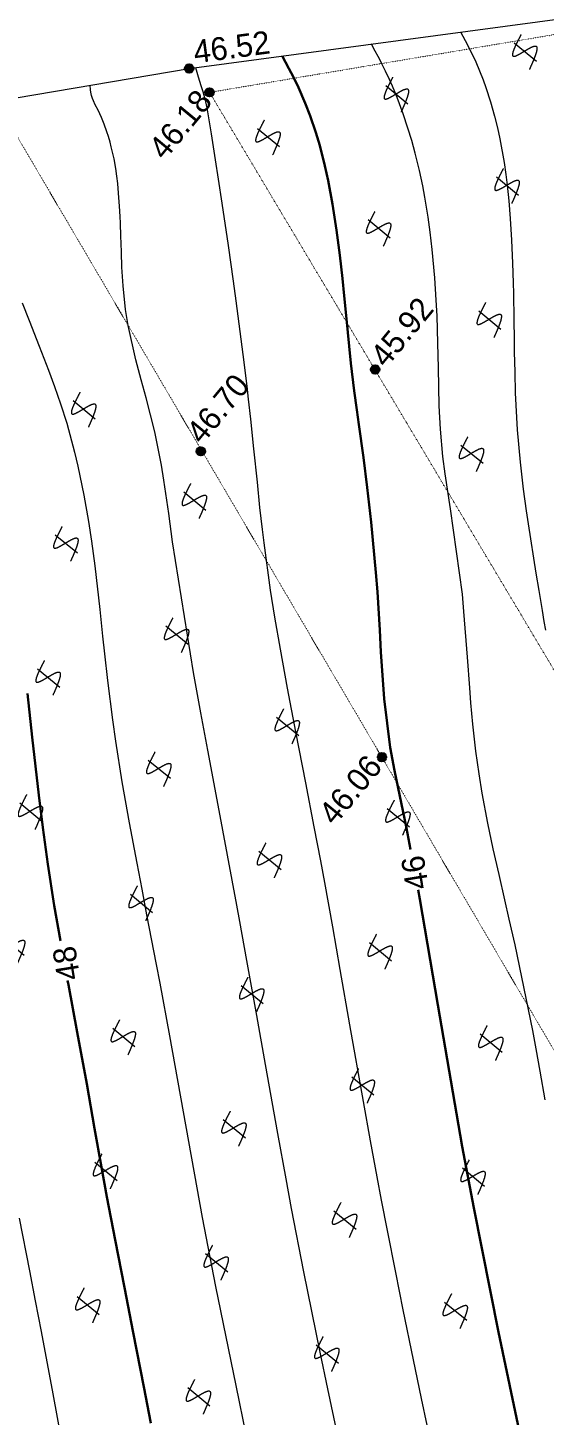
# Model space of a CAD drawing. Header units: millimetres. Extents: x -2893842 to -949497, y -1203244 to 262218.
# Drawn here: x -2164803 to -2146808, y -608592 to -560201 of the extents above; entities that cross this region are included whole.
import ezdxf

# ---------------------------------------------------------------- set-up
doc = ezdxf.new("R2010")
doc.units = ezdxf.units.MM
doc.linetypes.add('g5_366', pattern=[0.85, 0.1, -0.75])
doc.layers.get('0').update_dxf_attribs({"lineweight": 5})
for name, color, linetype in [('!!!_ Размеры', 7, 'Continuous'), ('10_Границы покрытий и угодий', 253, 'Continuous'), ('13_Растительность', 253, 'Continuous'), ('19_Горизонтали', 253, 'Continuous'), ('61_Отметки высоты поверхности', 253, 'Continuous')]:
    doc.layers.add(name, color=color, linetype=linetype)
doc.styles.add('LIKE17', font='d431.shx')
doc.styles.add('LIKE36', font='pragmai.shx')

# ---------------------------------------------------------------- blocks, each defined once
blk = doc.blocks.new('g5_411')
at = {"color": 0, "linetype": 'Continuous', "lineweight": 15}
for points in [[(0.375, 1), (0.365, 0.998), (0.355, 0.996), (0.346, 0.994), (0.336, 0.991), (0.326, 0.989), (0.316, 0.987), (0.307, 0.985), (0.297, 0.983), (0.287, 0.981), (0.277, 0.979), (0.268, 0.976), (0.258, 0.974), (0.248, 0.972), (0.238, 0.97), (0.228, 0.968), (0.219, 0.966), (0.209, 0.963), (0.199, 0.961), (0.189, 0.959), (0.18, 0.957), (0.17, 0.955), (0.16, 0.952), (0.15, 0.95), (0.141, 0.948), (0.131, 0.946), (0.121, 0.943), (0.111, 0.941), (0.102, 0.939), (0.092, 0.937), (0.082, 0.934), (0.073, 0.932), (0.063, 0.93), (0.053, 0.927), (0.043, 0.925), (0.034, 0.923), (0.024, 0.92), (0.014, 0.918), (0.005, 0.915), (-0.005, 0.913), (-0.015, 0.911), (-0.025, 0.908), (-0.034, 0.906), (-0.044, 0.903), (-0.054, 0.901), (-0.063, 0.898), (-0.073, 0.895), (-0.083, 0.893), (-0.092, 0.89), (-0.102, 0.887), (-0.111, 0.885), (-0.121, 0.882), (-0.131, 0.879), (-0.14, 0.876), (-0.15, 0.873), (-0.159, 0.87), (-0.169, 0.867), (-0.178, 0.864), (-0.188, 0.861), (-0.197, 0.858), (-0.207, 0.855), (-0.216, 0.852), (-0.226, 0.849), (-0.235, 0.845), (-0.245, 0.842), (-0.254, 0.838), (-0.263, 0.834), (-0.272, 0.831), (-0.282, 0.827), (-0.291, 0.823), (-0.3, 0.818), (-0.309, 0.814), (-0.318, 0.809), (-0.327, 0.805), (-0.335, 0.799), (-0.344, 0.794), (-0.352, 0.788), (-0.36, 0.782), (-0.367, 0.775), (-0.374, 0.768), (-0.379, 0.76), (-0.383, 0.75), (-0.385, 0.741), (-0.384, 0.731), (-0.38, 0.721), (-0.375, 0.713), (-0.369, 0.705), (-0.361, 0.698), (-0.354, 0.692), (-0.346, 0.686), (-0.337, 0.681), (-0.329, 0.675), (-0.32, 0.67), (-0.312, 0.665), (-0.303, 0.661), (-0.294, 0.656), (-0.285, 0.652), (-0.276, 0.647), (-0.267, 0.643), (-0.258, 0.639), (-0.249, 0.635), (-0.239, 0.631), (-0.23, 0.627), (-0.221, 0.623), (-0.212, 0.619), (-0.202, 0.616), (-0.193, 0.612), (-0.184, 0.608), (-0.174, 0.605), (-0.165, 0.601), (-0.156, 0.597), (-0.146, 0.594), (-0.137, 0.59), (-0.128, 0.587), (-0.118, 0.584), (-0.109, 0.58), (-0.099, 0.577), (-0.09, 0.573), (-0.081, 0.57), (-0.071, 0.567), (-0.062, 0.563), (-0.052, 0.56), (-0.043, 0.556), (-0.034, 0.553), (-0.024, 0.55), (-0.015, 0.546), (-0.005, 0.543), (0.004, 0.54), (0.013, 0.536), (0.023, 0.533), (0.032, 0.53), (0.042, 0.526), (0.051, 0.523), (0.061, 0.519), (0.07, 0.516), (0.079, 0.513), (0.089, 0.509), (0.098, 0.506), (0.108, 0.502), (0.117, 0.499), (0.126, 0.495), (0.136, 0.492), (0.145, 0.488), (0.154, 0.485), (0.164, 0.481), (0.173, 0.477), (0.182, 0.474), (0.191, 0.47), (0.201, 0.466), (0.21, 0.462), (0.219, 0.458), (0.228, 0.454), (0.238, 0.45), (0.247, 0.446), (0.256, 0.442), (0.265, 0.438), (0.274, 0.433), (0.283, 0.429), (0.292, 0.425), (0.301, 0.42), (0.309, 0.415), (0.318, 0.41), (0.327, 0.405), (0.335, 0.4), (0.343, 0.394), (0.351, 0.388), (0.359, 0.382), (0.367, 0.375), (0.374, 0.368), (0.38, 0.36), (0.385, 0.352), (0.39, 0.343), (0.392, 0.333), (0.392, 0.323), (0.391, 0.313), (0.387, 0.304), (0.382, 0.295), (0.377, 0.287), (0.37, 0.279), (0.363, 0.272), (0.356, 0.266), (0.348, 0.259), (0.34, 0.253), (0.332, 0.248), (0.323, 0.242), (0.315, 0.237), (0.306, 0.232), (0.298, 0.227), (0.289, 0.222), (0.28, 0.217), (0.271, 0.213), (0.262, 0.208), (0.253, 0.204), (0.244, 0.2), (0.235, 0.196), (0.226, 0.192), (0.217, 0.188), (0.207, 0.184), (0.198, 0.18), (0.189, 0.176), (0.179, 0.173), (0.17, 0.169), (0.161, 0.165), (0.151, 0.162), (0.142, 0.158), (0.133, 0.155), (0.123, 0.151), (0.114, 0.148), (0.105, 0.145), (0.095, 0.141), (0.086, 0.138), (0.076, 0.135), (0.067, 0.132), (0.057, 0.129), (0.048, 0.125), (0.038, 0.122), (0.029, 0.119), (0.019, 0.116), (0.01, 0.113), (0, 0.11), (-0.009, 0.107), (-0.019, 0.104), (-0.028, 0.101), (-0.038, 0.098), (-0.048, 0.095), (-0.057, 0.092), (-0.067, 0.089), (-0.076, 0.086), (-0.086, 0.083), (-0.095, 0.08), (-0.105, 0.078), (-0.115, 0.075), (-0.124, 0.072), (-0.134, 0.069), (-0.143, 0.066), (-0.153, 0.063), (-0.162, 0.061), (-0.172, 0.058), (-0.182, 0.055), (-0.191, 0.052), (-0.201, 0.049), (-0.21, 0.047), (-0.22, 0.044), (-0.23, 0.041), (-0.239, 0.038), (-0.249, 0.036), (-0.259, 0.033), (-0.268, 0.03), (-0.278, 0.027), (-0.287, 0.025), (-0.297, 0.022), (-0.307, 0.019), (-0.316, 0.017), (-0.326, 0.014), (-0.336, 0.011), (-0.345, 0.008), (-0.355, 0.006), (-0.364, 0.003), (-0.374, 0), (-0.375, 0)], [(0, 1), (0, 0)]]:
    blk.add_lwpolyline(points, dxfattribs=at)
blk = doc.blocks.new('g5_330')
blk.add_hatch(color=0).paths.add_polyline_path([(-0.15, 0, 1), (0.15, 0, 1)])
at = {"color": 0}
blk.add_circle((0, 0), 0.15, dxfattribs=at)
blk = doc.blocks.new('Топо_07.04.17')
at = {"layer": '10_Границы покрытий и угодий', "color": 7, "linetype": 'Continuous', "lineweight": 20}
blk.add_lwpolyline([(-359382, -424547), (-341734, -423220), (-325546, -421662), (-312242, -421595), (-280245, -419830), (-259339, -419402), (-247502, -418736), (-233584, -417936), (-192698, -414318), (-171862, -412675), (-150283, -411233), (-124807, -409991), (-112825, -409504), (-90533, -407849)], dxfattribs=at)
at = {"layer": '10_Границы покрытий и угодий', "color": 7, "linetype": 'g5_366', "lineweight": 20}
for points in [[(-279632, -420739), (-223602, -417753), (-111232, -549024), (-138885, -550668), (-159746, -548939), (-222726, -546695)], [(-230800, -546912), (-359768, -552066), (-367451, -522820), (-358205, -425779), (-286667, -421066)]]:
    blk.add_lwpolyline(points, close=True, dxfattribs=at)
at = {"layer": '19_Горизонтали', "color": 42, "linetype": 'Continuous', "lineweight": 20}
for points in [[(-280426, -468372), (-280635, -466134), (-280753, -464837), (-281000, -461982), (-281177, -459738), (-281254, -458696), (-281365, -457087), (-281522, -454643), (-281629, -452911), (-281751, -450967), (-281841, -449591), (-281881, -449011), (-282138, -445480), (-282282, -443525), (-282375, -442203), (-282468, -440777), (-282679, -436174), (-282703, -435175), (-282715, -434705), (-282740, -433996), (-282767, -433468), (-282865, -432292), (-283031, -431077), (-283129, -430437), (-283236, -429716), (-283368, -428497), (-283396, -427941), (-283389, -427104), (-283354, -426449), (-283315, -425932), (-283291, -425625), (-283270, -425374), (-283235, -424921), (-283218, -424689), (-283197, -424335), (-283178, -423878), (-283172, -423537), (-283173, -423286), (-283182, -423006), (-283202, -422672), (-283248, -422243), (-283271, -422081), (-283306, -421877), (-283340, -421710), (-283405, -421435), (-283475, -421191), (-283565, -420922), (-283639, -420724), (-283686, -420580), (-283708, -420497), (-283729, -420392), (-283743, -420265), (-283746, -420180), (-283741, -420022)], [(-280017, -419825), (-279961, -420159), (-279903, -420466), (-279860, -420689), (-279822, -420947), (-279790, -421265), (-279741, -422186), (-279701, -423098), (-279673, -423785), (-279641, -424626), (-279591, -426117), (-279556, -427382), (-279540, -428065), (-279510, -429954), (-279502, -431065), (-279501, -431526), (-279502, -432224), (-279509, -433270), (-279522, -434435), (-279530, -435321), (-279531, -436097), (-279528, -436568), (-279487, -438226), (-279445, -439181), (-279382, -440310), (-279289, -441690), (-279172, -443235), (-279172, -443235), (-279026, -445044), (-278904, -446603), (-278816, -447809), (-278763, -448568), (-278661, -450139), (-278567, -451651), (-278450, -453601), (-278283, -456312), (-278191, -457702), (-278101, -458980), (-278041, -459811), (-277959, -460878), (-277839, -462372), (-277727, -463689), (-277568, -465467), (-277441, -466832), (-277261, -468732)], [(-271978, -456966), (-272037, -455963), (-272083, -455166), (-272124, -454518), (-272401, -451484), (-272505, -450568), (-272585, -449883), (-272686, -448987), (-272784, -448066), (-272868, -447165), (-272946, -446100), (-272981, -445420), (-273004, -444619), (-273003, -443670), (-272986, -442919), (-272968, -442401), (-272924, -441327), (-272865, -439733), (-272853, -439120), (-272927, -436119), (-272973, -434884), (-272982, -434275), (-272965, -433316), (-272916, -432509), (-272793, -431191), (-272711, -430331), (-272635, -429373), (-272600, -428828), (-272564, -428053), (-272542, -427060), (-272545, -426448), (-272558, -425919), (-272593, -425221), (-272622, -424818), (-272675, -424271), (-272752, -423661), (-272824, -423197), (-272904, -422755), (-273014, -422240), (-273160, -421657), (-273279, -421244), (-273354, -421003), (-273455, -420703), (-273552, -420433), (-273622, -420248), (-273770, -419877), (-273841, -419699)], [(-270702, -419635), (-270578, -419944), (-270432, -420328), (-270298, -420728), (-270200, -421058), (-270114, -421383), (-270048, -421660), (-269943, -422178), (-269861, -422687), (-269807, -423105), (-269768, -423486), (-269713, -424329), (-269699, -424747), (-269694, -425126), (-269698, -425680), (-269716, -426298), (-269754, -427046), (-269810, -427848), (-269868, -428531), (-269902, -428905), (-269990, -429810), (-270060, -430508), (-270102, -430930), (-270168, -431635), (-270228, -432357), (-270308, -433646), (-270337, -434776), (-270334, -435728), (-270317, -436484), (-270302, -436949), (-270222, -438690), (-270191, -439298), (-270154, -440001), (-270135, -440391), (-270121, -440692)], [(-286951, -427294), (-286780, -427943), (-286532, -428864), (-286303, -429730), (-286155, -430328), (-286014, -430949), (-285879, -431643), (-285719, -432679), (-285660, -433176), (-285565, -434211), (-285512, -435136), (-285486, -435831), (-285470, -436697), (-285467, -438230), (-285474, -439167), (-285478, -439783), (-285480, -440723), (-285462, -442101), (-285439, -442855), (-285374, -444286), (-285286, -445742), (-285184, -447165), (-285113, -448090), (-285043, -448991), (-284906, -450751), (-284857, -451420), (-284733, -453282), (-284313, -459700), (-284117, -462146), (-283810, -465654), (-283647, -467452)], [(-289996, -467605), (-290159, -465223), (-290320, -463018), (-290403, -461932), (-290487, -460875), (-290633, -459009)]]:
    blk.add_lwpolyline(points, dxfattribs=at)
at = {"layer": '19_Горизонтали', "color": 42, "linetype": 'Continuous', "lineweight": 30}
for points in [[(-275653, -447773), (-275708, -447010), (-275893, -444965), (-275954, -444153), (-275971, -442438), (-275899, -440805), (-275855, -440044), (-275786, -438707), (-275761, -438036), (-275728, -436272), (-275728, -435052), (-275741, -433998), (-275766, -432832), (-275779, -432323), (-275795, -431649), (-275804, -430681), (-275785, -429005), (-275774, -428319), (-275766, -427711), (-275763, -426889), (-275775, -426020), (-275811, -425094), (-275872, -424261), (-275927, -423737), (-276029, -423017), (-276112, -422548), (-276244, -421945), (-276361, -421494), (-276538, -420919), (-276671, -420544), (-276795, -420224), (-276971, -419763)], [(-288303, -440862), (-288310, -442385), (-288311, -444422), (-288299, -445562), (-288268, -446854), (-288205, -448304), (-288132, -449556)], [(-273641, -475128), (-273805, -472538), (-274062, -469510), (-274258, -467431), (-274501, -464839), (-274870, -460433), (-275025, -458262), (-275314, -453257), (-275526, -449528), (-275550, -449198)], [(-288037, -450956), (-288026, -451120), (-287906, -452792), (-287783, -454616), (-287685, -456192), (-287599, -457561), (-287528, -458608), (-287411, -460139), (-287275, -461826), (-287148, -463412), (-286998, -465346), (-286901, -466632)]]:
    blk.add_lwpolyline(points, dxfattribs=at)
at = {"layer": '19_Горизонтали', "color": 42, "linetype": 'Continuous', "lineweight": 20}
for points, knots in [([(-305181, -673083, -2200), (-305163, -672839, -2200), (-305676, -671631, -2200), (-308269, -672548, -2200), (-310226, -672926, -2200), (-311943, -674300, -2200), (-314078, -675885, -2200), (-316609, -672877, -2200), (-317261, -670313, -2200), (-317614, -667072, -2200), (-316457, -663602, -2200), (-320411, -661774, -2200), (-318998, -657528, -2200), (-323792, -656683, -2200), (-322001, -653801, -2200), (-323352, -650832, -2200), (-317066, -647551, -2200), (-324212, -645754, -2200), (-322531, -640962, -2200), (-323988, -636211, -2200), (-327487, -631920, -2200), (-330334, -627445, -2200), (-332974, -623617, -2200), (-335736, -618431, -2200), (-339184, -613114, -2200), (-341669, -608525, -2200), (-344010, -607022, -2200), (-343839, -606401, -2200), (-344530, -606242, -2200), (-343056, -602906, -2200), (-349818, -599183, -2200), (-353368, -593714, -2200), (-357038, -589407, -2200), (-361630, -587363, -2200), (-363349, -584190, -2200), (-365376, -580494, -2200), (-370939, -580035, -2200), (-374921, -577718, -2200), (-378723, -574610, -2200), (-380690, -573054, -2200), (-382235, -571026, -2200), (-381398, -568105, -2200), (-376880, -562742, -2200), (-384601, -559377, -2200), (-382865, -555996, -2200), (-384555, -554529, -2200), (-386308, -550021, -2200), (-383314, -545081, -2200), (-381453, -540466, -2200), (-381989, -538188, -2200), (-383187, -535870, -2200), (-383447, -531332, -2200), (-388372, -528019, -2200), (-392339, -529778, -2200), (-393361, -526737, -2200), (-396543, -523759, -2200), (-396721, -518260, -2200), (-394935, -514251, -2200), (-394880, -509793, -2200), (-395039, -503676, -2200), (-389938, -501542, -2200), (-388543, -499329, -2200), (-388943, -497354, -2200), (-389029, -494106, -2200), (-383957, -492795, -2200), (-385477, -485247, -2200), (-386710, -478811, -2200), (-379722, -471312, -2200), (-388338, -459186, -2200), (-376977, -457743, -2200), (-378909, -449101, -2200), (-377521, -439569, -2200), (-379604, -433864, -2200), (-381082, -425671, -2200), (-379220, -420333, -2200), (-383308, -417659, -2200), (-384945, -416312, -2200), (-385304, -413541, -2200), (-382593, -409301, -2200), (-385533, -403595, -2200), (-390087, -400288, -2200), (-394193, -398839, -2200), (-394905, -395686, -2200), (-394623, -394101, -2200), (-393855, -393209, -2200), (-392911, -392266, -67200)], [54.625592, 54.625592, 54.625592, 54.625592, 55.387877, 57.775974, 60.929196, 61.796568, 64.416384, 67.521963, 71.118115, 72.659651, 77.428977, 79.580994, 83.775357, 86.54856, 89.680473, 90.719894, 95.876876, 100.299253, 103.042873, 109.021584, 114.662292, 119.553418, 124.939203, 128.592957, 137.167332, 143.905148, 144.309349, 144.809922, 145.422104, 145.591954, 154.75448, 161.0631, 166.7917, 171.136169, 175.610967, 177.293502, 183.47361, 190.160295, 191.250136, 198.14103, 198.214491, 198.245409, 206.960175, 212.80541, 214.78807, 216.050196, 218.906249, 228.72654, 231.488875, 233.516966, 235.487564, 239.274708, 247.013577, 247.680462, 251.546263, 253.251933, 261.346847, 265.087873, 266.44807, 274.747629, 280.572689, 281.531242, 282.052005, 286.531074, 289.160168, 295.36929, 304.561633, 308.45421, 324.190744, 326.839425, 339.864504, 340.640733, 356.000938, 356.874036, 365.755401, 368.965849, 370.689716, 371.826863, 376.952458, 384.570671, 387.754786, 394.353338, 395.518681, 397.182893, 398.970974, 398.970974, 398.970974, 398.970974]), ([(-303832, -672532, -2700), (-303678, -671844, -2700), (-305017, -668433, -2700), (-309274, -669890, -2700), (-312308, -670792, -2700), (-313079, -671567, -2700), (-313897, -672178, -2700), (-314216, -671813, -2700), (-314449, -670719, -2700), (-314791, -667020, -2700), (-312566, -660921, -2700), (-318147, -658969, -2700), (-317659, -655000, -2700), (-322177, -655040, -2700), (-321529, -653171, -2700), (-322225, -650910, -2700), (-315006, -647422, -2700), (-323058, -645632, -2700), (-321740, -640623, -2700), (-322999, -636083, -2700), (-326556, -631566, -2700), (-329147, -627474, -2700), (-331851, -623538, -2700), (-334739, -617905, -2700), (-338784, -612871, -2700), (-341008, -606152, -2700), (-343598, -605890, -2700), (-345431, -602772, -2700), (-348185, -598860, -2700), (-352928, -593404, -2700), (-356287, -589046, -2700), (-360898, -586933, -2700), (-362737, -583589, -2700), (-365901, -577608, -2700), (-372427, -577805, -2700), (-378296, -574917, -2700), (-381349, -572772, -2700), (-380764, -567522, -2700), (-376083, -562158, -2700), (-384007, -559093, -2700), (-382395, -555760, -2700), (-383753, -554568, -2700), (-385176, -550919, -2700), (-382376, -546206, -2700), (-380449, -541255, -2700), (-381285, -537559, -2700), (-383318, -533856, -2700), (-382993, -529191, -2700), (-387302, -526029, -2700), (-390526, -528817, -2700), (-392132, -525592, -2700), (-395065, -523090, -2700), (-395340, -518222, -2700), (-393809, -514553, -2700), (-393865, -510461, -2700), (-393869, -504979, -2700), (-389148, -502708, -2700), (-387513, -499789, -2700), (-388055, -497378, -2700), (-388007, -494240, -2700), (-382451, -493065, -2700), (-384183, -485132, -2700), (-385348, -478855, -2700), (-379343, -472404, -2700), (-387535, -461473, -2700), (-377004, -460690, -2700), (-379162, -449086, -2700), (-375857, -439412, -2700), (-377779, -429979, -2700), (-379899, -423496, -2700), (-377857, -418224, -2700), (-384311, -417154, -2700), (-381105, -414473, -2700), (-385813, -414981, -2700), (-382221, -411076, -2700), (-382240, -407164, -2700), (-386914, -404060, -2700), (-380886, -399746, -2700), (-386812, -399534, -2700), (-389703, -397186, -2700), (-390040, -394578, -2700), (-389902, -392874, -2700), (-389856, -392823, -2700), (-389838, -392795, -2700)], [45.390775, 45.390775, 45.390775, 45.390775, 47.637781, 54.006042, 55.1885, 57.140086, 57.461818, 57.843205, 58.284837, 60.927472, 69.103458, 72.79263, 74.910576, 79.01705, 79.811714, 80.075448, 86.023378, 91.124033, 93.096973, 100.150992, 104.601677, 110.284248, 114.668958, 118.954849, 129.01268, 135.62094, 135.907992, 136.481917, 145.576397, 151.135775, 158.00553, 161.82908, 165.767331, 169.166739, 181.486431, 181.524802, 188.805295, 189.694489, 197.268539, 203.692509, 205.298238, 206.320416, 208.633493, 216.586809, 221.054289, 224.334288, 227.521304, 233.646191, 237.395952, 240.28579, 242.994165, 245.765879, 252.315963, 255.343052, 257.674818, 264.64432, 269.535876, 272.269528, 273.754668, 276.975571, 280.143415, 287.624897, 295.533394, 298.882315, 312.421008, 314.699763, 325.905696, 336.384795, 348.052643, 352.894365, 357.290193, 361.3714, 362.867215, 364.430613, 369.30384, 370.163173, 376.522668, 379.529799, 384.352013, 386.29623, 391.103267, 391.197468, 391.29868, 391.29868, 391.29868, 391.29868])]:
    blk.add_open_spline(points, degree=3, knots=knots, dxfattribs=at)
at = {"layer": '13_Растительность', "color": 7, "linetype": 'Continuous', "lineweight": 20, "xscale": 999.9999999999995, "yscale": 999.9999999999995, "zscale": 999.9999999999995, "rotation": 43.98139083737546}
for p in [(-268196, -420939, -67200), (-272810, -421918, -67200), (-277425, -422897, -67200), (-269338, -425516, -67200), (-273953, -426494, -67200), (-270480, -430092, -67200), (-284874, -431607, -67200), (-271623, -434669, -67200), (-281402, -435204, -67200), (-286017, -436183, -67200), (-282544, -439781, -67200), (-287159, -440760, -67200), (-279072, -443379, -67200), (-283687, -444358, -67200), (-288301, -445336, -67200), (-275600, -446977, -67200), (-280214, -447955, -67200), (-284829, -448934, -67200), (-289443, -449913, -67200), (-276742, -451553, -67200), (-281357, -452532, -67200), (-285971, -453511, -67200), (-273270, -455151, -67200), (-277885, -456130, -67200), (-282499, -457109, -67200), (-287113, -458087, -67200), (-274412, -459728, -67200), (-279027, -460707, -67200), (-283641, -461685, -67200), (-288255, -462664, -67200), (-275555, -464304, -67200), (-280169, -465283, -67200), (-284783, -466262, -67200)]:
    blk.add_blockref('g5_411', p, dxfattribs=at)
at = {"layer": '61_Отметки высоты поверхности', "color": 7, "linetype": 'Continuous', "lineweight": 20, "xscale": 999.9999999999995, "yscale": 999.9999999999995, "zscale": 999.9999999999995, "rotation": 43.98139083737546}
for p in [(-280245, -419830, -67200), (-279632, -420739, -67200), (-274986, -430998, -67200), (-281346, -433147, -67200), (-276276, -444456, -67200)]:
    blk.add_blockref('g5_330', p, dxfattribs=at)
at = {"layer": '19_Горизонтали', "color": 42, "linetype": 'Continuous', "lineweight": 15, "style": 'LIKE36'}
for s, p in [('46', (-275165, -449166, -33200)), ('48', (-287588, -450940, -33200))]:
    blk.add_text(s, height=800, rotation=92.8156, dxfattribs=at).set_placement(p)
at = {"layer": '61_Отметки высоты поверхности', "color": 7, "linetype": 'Continuous', "lineweight": 15, "style": 'LIKE17'}
for s, rotation, p in [('46.52', 1.1504, (-280020, -419681, -46700)), ('46.18', 43.9814, (-281462, -422950, -46700)), ('45.92', 43.9814, (-274607, -431015, -46700)), ('46.70', 43.9814, (-281279, -432948, -46700)), ('46.06', 43.9814, (-278189, -446672, -46700))]:
    blk.add_text(s, height=800, rotation=rotation, dxfattribs=at).set_placement(p)

msp = doc.modelspace()

# ---------------------------------------------------------------- block references
at = {"layer": '!!!_ Размеры', "color": 1, "lineweight": 0, "rotation": 6.471407436947433}
msp.add_blockref('Топо_07.04.17', (-1928038.79367, -112877.83782), dxfattribs=at)

doc.saveas('drawing.dxf')
